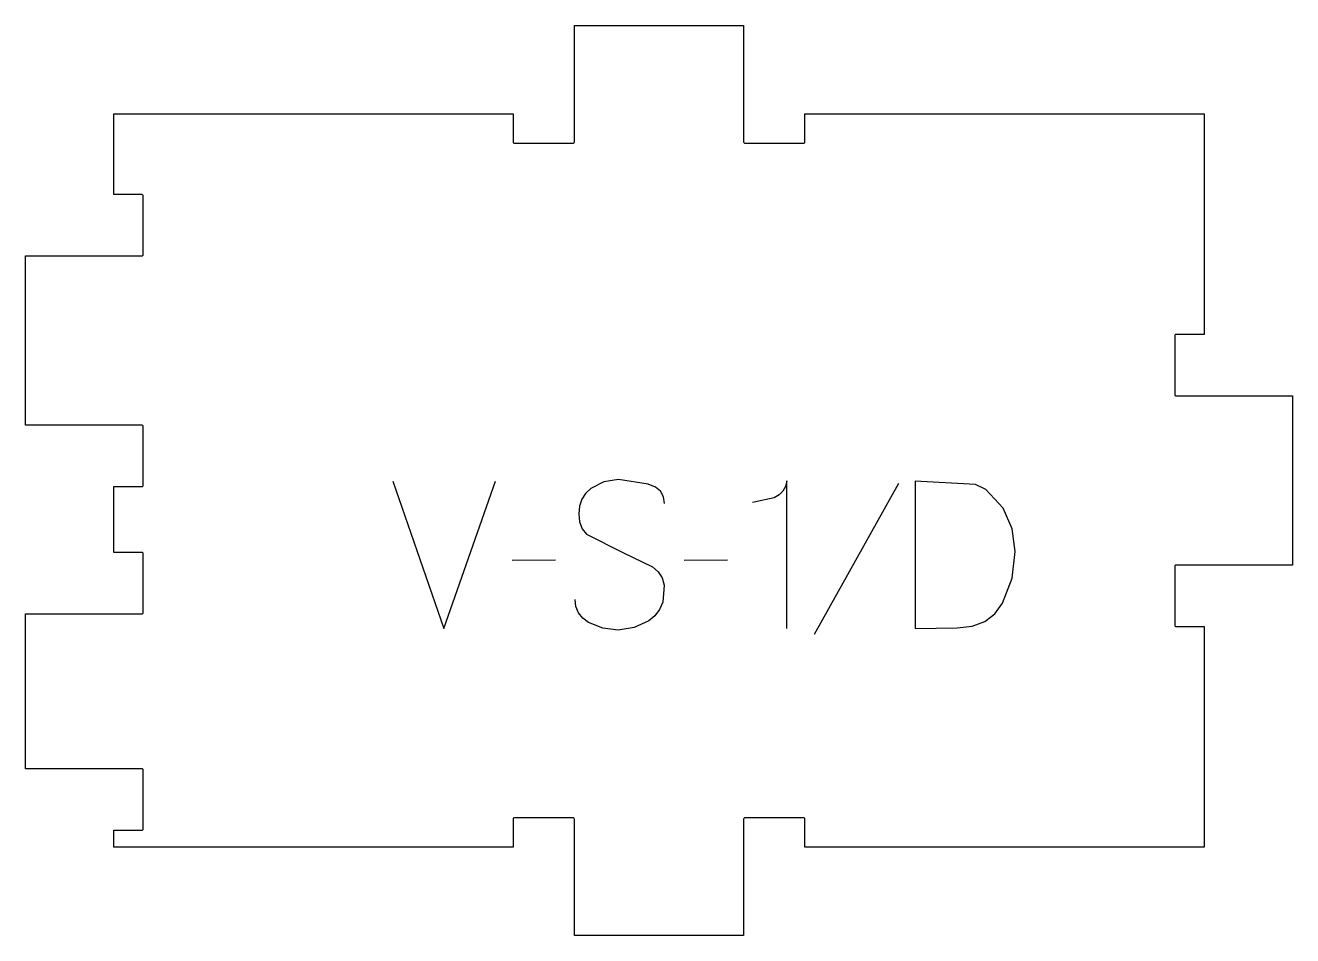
# Model space of a CAD drawing. Header units: millimetres. Extents: x -128 to 131, y -93 to 93.
import ezdxf

# ---------------------------------------------------------------- set-up
doc = ezdxf.new("R2010")
doc.units = ezdxf.units.MM
doc.layers.add('1_ANYTOOL_1MMDEEP_LABELS_S', color=2, linetype='Continuous', true_color=0xffff00)
doc.layers.add('4_ANYTOOL_CUTTHROUGH_OUTSI', color=5, linetype='Continuous', true_color=0x0000ff)

msp = doc.modelspace()

# ---------------------------------------------------------------- linework, layer by layer
at = {"layer": '1_ANYTOOL_1MMDEEP_LABELS_S'}
for p, q in [((50.25, -0.47), (33.06, -31.24)), ((-19.65, -16.11), (-28.44, -16.2)), ((15.4, -16.11), (6.62, -16.2))]:
    msp.add_line(p, q, dxfattribs=at)
for points in [[(-52.78, 0), (-42.41, -30), (-31.87, 0)], [(2.59, -4.59), (2.38, -3.2), (1.76, -2.07), (0.73, -1.2), (-0.71, -0.6), (-6.8, 0.34), (-9.76, -0.12), (-12.41, -1.5), (-13.5, -2.5), (-14.27, -3.7), (-14.74, -5.09), (-14.9, -6.69), (-14.72, -8.3), (-14.19, -9.69), (-13.31, -10.83), (-5.9, -14.57), (0.15, -17.49), (1.31, -18.47), (2.1, -19.7), (2.51, -21.19), (2.24, -24.67), (1.6, -26.19), (0.65, -27.46), (-0.62, -28.5), (-3.61, -29.86), (-6.84, -30.34), (-10, -29.98), (-12.88, -28.8), (-14.08, -27.91), (-14.94, -26.84), (-15.45, -25.58), (-15.62, -24.13)], [(27.53, -30), (27.53, 0.04), (27.26, -1.09), (26.73, -2.04), (25.95, -2.8), (24.92, -3.39), (20.55, -4.33)]]:
    msp.add_lwpolyline(points, dxfattribs=at)
msp.add_lwpolyline([(53.68, 0), (53.68, -30), (62.2, -29.91), (65.27, -29.57), (67.84, -28.62), (69.9, -27.06), (71.46, -24.9), (73.42, -19.79), (74.08, -14.31), (73.45, -9.71), (71.59, -5.49), (68.06, -1.7), (65.97, -0.7)], close=True, dxfattribs=at)
at = {"layer": '4_ANYTOOL_CUTTHROUGH_OUTSI'}
msp.add_lwpolyline([(-28.28, -68.87), (-28.28, -74.62), (-109.67, -74.62), (-109.67, -71.12), (-103.92, -71.12, 0.414214), (-103.67, -70.87), (-103.67, -58.87, 0.414214), (-103.92, -58.62), (-127.67, -58.62), (-127.67, -27.03), (-103.92, -27.03, 0.414214), (-103.67, -26.78), (-103.67, -14.78, 0.414214), (-103.92, -14.53), (-109.67, -14.53), (-109.67, -1.12), (-103.92, -1.12, 0.414214), (-103.67, -0.87), (-103.67, 11.13, 0.414214), (-103.92, 11.38), (-127.67, 11.38), (-127.67, 45.88), (-103.92, 45.88, 0.414214), (-103.67, 46.13), (-103.67, 58.13, 0.414214), (-103.92, 58.38), (-109.67, 58.38), (-109.67, 74.88), (-28.28, 74.88), (-28.28, 69.13, 0.414214), (-28.03, 68.88), (-16.03, 68.88, 0.414214), (-15.78, 69.13), (-15.78, 92.88), (18.72, 92.88), (18.72, 69.13, 0.414214), (18.97, 68.88), (30.97, 68.88, 0.414214), (31.22, 69.13), (31.22, 74.88), (112.6, 74.88), (112.6, 29.88), (106.85, 29.88, 0.414214), (106.6, 29.63), (106.6, 17.63, 0.414214), (106.85, 17.38), (130.6, 17.38), (130.6, -17.12), (106.85, -17.12, 0.414214), (106.6, -17.37), (106.6, -29.37, 0.414214), (106.85, -29.62), (112.6, -29.62), (112.6, -74.62), (31.22, -74.62), (31.22, -68.87, 0.414214), (30.97, -68.62), (18.97, -68.62, 0.414214), (18.72, -68.87), (18.72, -92.62), (-15.78, -92.62), (-15.78, -68.87, 0.414214), (-16.03, -68.62), (-28.03, -68.62, 0.414214)], format="xyb", close=True, dxfattribs=at)

doc.saveas('drawing.dxf')
